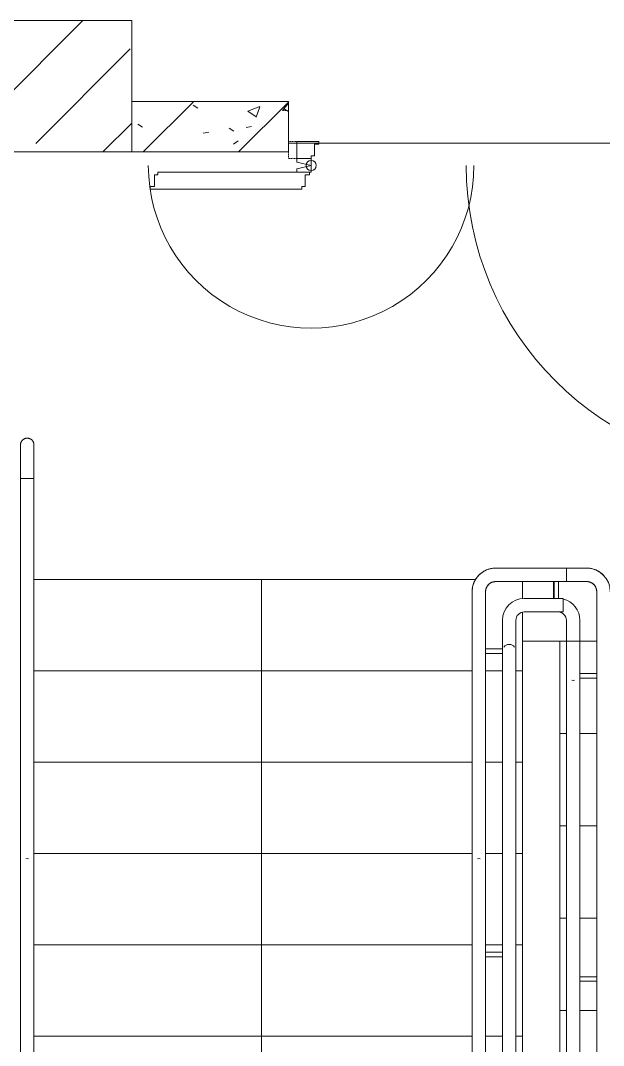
# Model space of a CAD drawing. Header units: millimetres. Extents: x -515342 to 330399, y -224905 to 507333.
# Drawn here: x -289180 to -287450, y 261823 to 264865 of the extents above; entities that cross this region are included whole.
import ezdxf

# ---------------------------------------------------------------- set-up
doc = ezdxf.new("R2010")
doc.units = ezdxf.units.MM
doc.linetypes.add('ASVP_Невидимые', pattern=[5, 3, -2])
doc.layers.get('0').update_dxf_attribs({"lineweight": 0})
for name, color, linetype, lineweight in [('Двери', 7, 'Continuous', 0), ('Лестницы', 7, 'Continuous', 0), ('Ограждение', 7, 'Continuous', 0), ('Перекрытие', 7, 'Continuous', 0), ('Стены внутренние', 7, 'Continuous', 0), ('Стены несущие', 7, 'Continuous', 0), ('Стены перегородки', 7, 'Continuous', 0), ('Стрелки вверх', 7, 'Continuous', 0)]:
    doc.layers.add(name, color=color, linetype=linetype, lineweight=lineweight)

# ---------------------------------------------------------------- blocks, each defined once
blk = doc.blocks.new('Дверь_Алюминиевая_Противопожарная__ТПТ75__2 полотна - АР_Дверь_ТПТ75_1450х2075_h__Средник_EI30_Пр-10663332-О_АР_П_3__6_750_План 3 этажа')
at = {"layer": 'Двери', "lineweight": 18}
for p, q in [((-1564.5, 178), (-1564.5, 186)), ((-710.5, 186), (-1564.5, 186)), ((-710.5, 178), (-710.5, 186)), ((710.5, 178), (710.5, 186)), ((710.5, 186), (1160.5, 186)), ((1160.5, 178), (1160.5, 186)), ((-1574.5, 178), (-1564.5, 178)), ((-1574.5, 178), (-1574.5, 143)), ((-710.5, 178), (-700.5, 178)), ((-700.5, 143), (-700.5, 178)), ((710.5, 178), (700.5, 178)), ((700.5, 143), (700.5, 178)), ((1147.5, 178), (1160.5, 178)), ((1147.5, 178), (1147.5, 143)), ((-1587.5, 135), (-1587.5, 143)), ((-1587.5, 143), (-1574.5, 143)), ((-687.5, 135), (-1587.5, 135)), ((-725.5, 135), (-725.5, 125)), ((-725.5, 125), (-682.5, 115)), ((-700.5, 143), (-687.5, 143)), ((-687.5, 143), (-687.5, 135)), ((-682.5, 135), (-687.5, 135)), ((-682.5, 115), (-682.5, 135)), ((682.5, 115), (682.5, 135)), ((682.5, 135), (687.5, 135)), ((725.5, 125), (682.5, 115)), ((700.5, 143), (687.5, 143)), ((687.5, 143), (687.5, 135)), ((687.5, 135), (1137.5, 135)), ((725.5, 135), (725.5, 125)), ((1137.5, 135), (1137.5, 143)), ((1137.5, 143), (1147.5, 143)), ((-682.5, 115), (-725, 105)), ((-725, 105), (-725, 95)), ((-725, 95), (-682.5, 95)), ((-725, 95), (-725, 44)), ((-682.5, 95), (-682.5, 115)), ((-682.5, 95), (-682.5, 87)), ((682.5, 115), (725, 105)), ((682.5, 95), (682.5, 115)), ((725, 95), (682.5, 95)), ((682.5, 95), (682.5, 87)), ((725, 105), (725, 95)), ((725, 95), (725, 44)), ((-672.5, 87), (-682.5, 87)), ((-672.5, 52), (-672.5, 87)), ((672.5, 87), (682.5, 87)), ((672.5, 52), (672.5, 87)), ((-725, 44), (-659.5, 44)), ((-672.5, 52), (-659.5, 52)), ((-659.5, 44), (-659.5, 52)), ((672.5, 52), (659.5, 52)), ((659.5, 44), (659.5, 52)), ((725, 44), (659.5, 44))]:
    blk.add_line(p, q, dxfattribs=at)
at = {"layer": 'Двери', "linetype": 'ASVP_Невидимые', "lineweight": 18}
for p, q in [((-750, 95), (-750, 75)), ((-725, 95), (-750, 95)), ((725, 95), (750, 95)), ((750, 95), (750, 75)), ((-750, 44), (-725, 44)), ((750, 44), (725, 44))]:
    blk.add_line(p, q, dxfattribs=at)
at = {"layer": 'Двери', "lineweight": 18}
for centre in [(-682.5, 115), (682.5, 115.2)]:
    blk.add_circle(centre, 15, dxfattribs=at)
for centre, radius, start in [((-682.5, 115), 905, 0), ((682.5, 115), 483.2, 360)]:
    blk.add_arc(centre, radius, start, 180, dxfattribs=at)
blk = doc.blocks.new('Ограждение - АР_Ограждение_Балясина_D40_900 для 1500-10049730-О_АР_П_3__6_750_План 3 этажа')
at = {"layer": 'Ограждение'}
for p, q in [((-20, 6.7), (-60, 6.7)), ((-60, -6.7), (-20, -6.7))]:
    blk.add_line(p, q, dxfattribs=at)
at = {"layer": 'Ограждение', "flags": 128}
for points in [[(-69.7, 6.7), (-68.6, 6.7), (-67.4, 6.7), (-66.3, 6.7), (-65.1, 6.7), (-63.9, 6.7), (-62.7, 6.7), (-61.5, 6.7), (-60.3, 6.7), (-60, 6.7)], [(-60, -6.7), (-61.2, -6.7), (-62.4, -6.7), (-63.6, -6.7), (-64.8, -6.7), (-66, -6.7), (-67.1, -6.7), (-68.3, -6.7), (-69.4, -6.7)]]:
    blk.add_lwpolyline(points, dxfattribs=at)
blk = doc.blocks.new('Ограждение - АР_Ограждение_Балясина_D40_900 для 1500-10050847-О_АР_П_3__6_750_План 3 этажа')
at = {"layer": 'Ограждение'}
for p, q in [((-20, 6.7), (-60, 6.7)), ((-60, -6.7), (-20, -6.7))]:
    blk.add_line(p, q, dxfattribs=at)
at = {"layer": 'Ограждение', "flags": 128}
for points in [[(-69.7, 6.7), (-68.6, 6.7), (-67.4, 6.7), (-66.3, 6.7), (-65.1, 6.7), (-63.9, 6.7), (-62.7, 6.7), (-61.5, 6.7), (-60.3, 6.7), (-60, 6.7)], [(-60, -6.7), (-61.2, -6.7), (-62.4, -6.7), (-63.6, -6.7), (-64.8, -6.7), (-66, -6.7), (-67.1, -6.7), (-68.3, -6.7), (-69.4, -6.7)]]:
    blk.add_lwpolyline(points, dxfattribs=at)
at = {"layer": 'Ограждение', "lineweight": 18}
blk.add_arc((0, 0), 20, 20.6663, 109.6354, dxfattribs=at)
blk = doc.blocks.new('Ограждение - АР_Ограждение_Балясина_D40_900 для 1500-10050849-О_АР_П_3__6_750_План 3 этажа')
at = {"layer": 'Ограждение'}
for p, q in [((-20, 6.7), (-60, 6.7)), ((-60, -6.7), (-20, -6.7))]:
    blk.add_line(p, q, dxfattribs=at)
at = {"layer": 'Ограждение', "flags": 128}
for points in [[(-69.7, 6.7), (-68.6, 6.7), (-67.4, 6.7), (-66.3, 6.7), (-65.1, 6.7), (-63.9, 6.7), (-62.7, 6.7), (-61.5, 6.7), (-60.3, 6.7), (-60, 6.7)], [(-60, -6.7), (-61.2, -6.7), (-62.4, -6.7), (-63.6, -6.7), (-64.8, -6.7), (-66, -6.7), (-67.1, -6.7), (-68.3, -6.7), (-69.4, -6.7)]]:
    blk.add_lwpolyline(points, dxfattribs=at)
blk = doc.blocks.new('Ограждение - АР_Ограждение_Балясина_D40_900 для 1500-10050851-О_АР_П_3__6_750_План 3 этажа')
at = {"layer": 'Ограждение'}
for p, q in [((-20, 6.7), (-60, 6.7)), ((-60, -6.7), (-20, -6.7))]:
    blk.add_line(p, q, dxfattribs=at)
at = {"layer": 'Ограждение', "flags": 128}
for points in [[(-69.7, 6.7), (-68.6, 6.7), (-67.4, 6.7), (-66.3, 6.7), (-65.1, 6.7), (-63.9, 6.7), (-62.7, 6.7), (-61.5, 6.7), (-60.3, 6.7), (-60, 6.7)], [(-60, -6.7), (-61.2, -6.7), (-62.4, -6.7), (-63.6, -6.7), (-64.8, -6.7), (-66, -6.7), (-67.1, -6.7), (-68.3, -6.7), (-69.4, -6.7)]]:
    blk.add_lwpolyline(points, dxfattribs=at)
at = {"layer": 'Ограждение', "lineweight": 18}
blk.add_arc((0, 0), 20, 217.2964, 322.7036, dxfattribs=at)
blk = doc.blocks.new('Ограждение - Ограждение-10018468-О_АР_П_3__6_750_План 3 этажа')
at = {"extrusion": (0, 0, -1), "zscale": -1}
for name, p, rotation in [('Ограждение - АР_Ограждение_Балясина_D40_900 для 1500-10049730-О_АР_П_3__6_750_План 3 этажа', (-87475, 4859.7), 270), ('Ограждение - АР_Ограждение_Балясина_D40_900 для 1500-10050851-О_АР_П_3__6_750_План 3 этажа', (-87335, 4723.1), 180), ('Ограждение - АР_Ограждение_Балясина_D40_900 для 1500-10050849-О_АР_П_3__6_750_План 3 этажа', (-87335, 3823.1), 180), ('Ограждение - АР_Ограждение_Балясина_D40_900 для 1500-10050847-О_АР_П_3__6_750_План 3 этажа', (-87335, 2923.1), 180)]:
    blk.add_blockref(name, p, dxfattribs=dict(at, rotation=rotation))
blk = doc.blocks.new('Тип верхнего поручня - Верхний поручень_Внутренний_-10018471-О_АР_П_3__6_750_План 3 этажа')
at = {"layer": 'Ограждение'}
for p, q in [((87450.4, 4879.7), (87380, 4879.7)), ((87495, 4879.7), (87450.4, 4879.7)), ((87495, 4839.7), (87495, 4879.7)), ((87450.4, 4839.7), (87380, 4839.7)), ((87495, 4839.7), (87450.4, 4839.7)), ((87315, 4814.7), (87315, 4754.8)), ((87355, 4814.7), (87355, 4754.8)), ((87315, 4754.8), (87315, 4734.9)), ((87355, 4754.8), (87355, 4734.9)), ((87315, 4734.9), (87315, 2899.3)), ((87355, 4734.9), (87355, 2917.9)), ((87315, 2899.3), (87355, 2917.9))]:
    blk.add_line(p, q, dxfattribs=at)
for radius in [65, 25]:
    blk.add_arc((87380, 4814.7), radius, 90, 180, dxfattribs=at)
blk = doc.blocks.new('Тип перил - Перила_Внутренний_-10018482-О_АР_П_3__6_750_План 3 этажа')
at = {"layer": 'Ограждение'}
for p, q in [((87475, 4969.7), (87295, 4969.7)), ((87505.1, 4969.7), (87475, 4969.7)), ((87295, 4929.7), (87475, 4929.7)), ((87475, 4929.7), (87505.1, 4929.7)), ((87505.1, 4952), (87505.1, 4947.3)), ((87225, 4899.7), (87225, 4831.3)), ((87265, 4831.3), (87265, 4899.7)), ((87225, 4800.4), (87225, 4062.5)), ((87265, 4062.5), (87265, 4800.4))]:
    blk.add_line(p, q, dxfattribs=at)
at = {"layer": 'Ограждение', "flags": 128}
for points in [[(87295, 4969.7), (87292.2, 4969.6), (87289.4, 4969.5), (87286.6, 4969.2), (87283.8, 4968.8), (87281.1, 4968.3), (87278.4, 4967.7), (87275.7, 4967), (87273, 4966.1), (87270.3, 4965.2), (87267.7, 4964.2), (87265.2, 4963), (87262.7, 4961.8), (87260.2, 4960.4), (87257.8, 4959), (87255.5, 4957.5), (87253.2, 4955.8), (87251, 4954.1), (87248.8, 4952.3), (87246.8, 4950.4), (87244.8, 4948.4), (87242.9, 4946.4), (87241, 4944.3), (87239.3, 4942.1), (87237.7, 4939.8), (87236.1, 4937.5), (87234.6, 4935.1), (87233.3, 4932.7), (87232, 4930.2), (87230.8, 4927.6), (87229.8, 4925), (87228.8, 4922.4), (87227.9, 4919.7), (87227.2, 4917.1), (87226.5, 4914.3), (87226, 4911.6), (87225.6, 4908.8), (87225.3, 4906), (87225.1, 4903.2), (87225, 4900.4), (87225, 4899.7)], [(87265, 4899.7), (87265, 4900.9), (87265.1, 4902.1), (87265.2, 4903.3), (87265.4, 4904.5), (87265.6, 4905.6), (87265.9, 4906.8), (87266.2, 4908), (87266.5, 4909.1), (87266.9, 4910.2), (87267.4, 4911.4), (87267.9, 4912.5), (87268.4, 4913.5), (87269, 4914.6), (87269.6, 4915.6), (87270.2, 4916.6), (87270.9, 4917.6), (87271.7, 4918.5), (87272.4, 4919.5), (87273.3, 4920.3), (87274.1, 4921.2), (87275, 4922), (87275.9, 4922.8), (87276.8, 4923.5), (87277.8, 4924.3), (87278.8, 4924.9), (87279.8, 4925.6), (87280.9, 4926.1), (87281.9, 4926.7), (87283, 4927.2), (87284.1, 4927.6), (87285.3, 4928.1), (87286.4, 4928.4), (87287.6, 4928.7), (87288.7, 4929), (87289.9, 4929.2), (87291.1, 4929.4), (87292.3, 4929.6), (87293.5, 4929.6), (87294.7, 4929.7), (87295, 4929.7)], [(87225, 4800.4), (87225, 4802.9), (87225, 4805.5), (87225, 4808.1), (87225, 4810.8), (87225, 4813.5), (87225, 4816.2), (87225, 4818.9), (87225, 4821.7), (87225, 4824.5), (87225, 4827.3), (87225, 4830.1), (87225, 4831.3)], [(87265, 4831.3), (87265, 4828.5), (87265, 4825.7), (87265, 4823), (87265, 4820.2), (87265, 4817.4), (87265, 4814.7), (87265, 4812), (87265, 4809.3), (87265, 4806.7), (87265, 4804.1), (87265, 4801.5), (87265, 4800.4)], [(87248.9, 4106.8), (87245, 4107.7), (87241.1, 4106.8)]]:
    blk.add_lwpolyline(points, dxfattribs=at)
blk = doc.blocks.new('Тип перил - Перила_Внутренний_-V80-О_АР_П_3__6_750_План 3 этажа')
at = {"layer": 'Ограждение'}
for p, q in [((87505.1, 4969.7), (87295, 4969.7)), ((87505.1, 4929.7), (87505.1, 4969.7)), ((87505.1, 4929.7), (87295, 4929.7)), ((87225, 4899.7), (87225, 4831.3)), ((87265, 4899.7), (87265, 4831.3)), ((87225, 4831.3), (87225, 4809.2)), ((87225, 4809.2), (87225, 2857.3)), ((87265, 4831.3), (87265, 4809.2)), ((87265, 4809.2), (87265, 2875.9)), ((87225, 2857.3), (87265, 2875.9))]:
    blk.add_line(p, q, dxfattribs=at)
for radius in [70, 30]:
    blk.add_arc((87295, 4899.7), radius, 90, 180, dxfattribs=at)
blk = doc.blocks.new('Ограждение - АР_Ограждение_Балясина_D40_900 для 1500-V81-О_АР_П_3__6_750_План 3 этажа')
at = {"layer": 'Ограждение'}
blk.add_line((-60, -6.7), (-20, -6.7), dxfattribs=at)
at = {"layer": 'Ограждение', "flags": 128}
blk.add_lwpolyline([(-60, -6.7), (-61.2, -6.7), (-62.4, -6.7), (-63.6, -6.7), (-64.8, -6.7), (-66, -6.7), (-67.1, -6.7), (-68.3, -6.7), (-69.4, -6.7)], dxfattribs=at)
blk = doc.blocks.new('Ограждение - АР_Ограждение_Балясина_D40_900 для 1500-10050862-О_АР_П_3__6_750_План 3 этажа')
at = {"layer": 'Ограждение'}
for p, q in [((-20, 6.7), (-60, 6.7)), ((-60, -6.7), (-20, -6.7))]:
    blk.add_line(p, q, dxfattribs=at)
at = {"layer": 'Ограждение', "flags": 128}
for points in [[(-69.7, 6.7), (-68.6, 6.7), (-67.4, 6.7), (-66.3, 6.7), (-65.1, 6.7), (-63.9, 6.7), (-62.7, 6.7), (-61.5, 6.7), (-60.3, 6.7), (-60, 6.7)], [(-60, -6.7), (-61.2, -6.7), (-62.4, -6.7), (-63.6, -6.7), (-64.8, -6.7), (-66, -6.7), (-67.1, -6.7), (-68.3, -6.7), (-69.4, -6.7)]]:
    blk.add_lwpolyline(points, dxfattribs=at)
blk = doc.blocks.new('Ограждение - АР_Ограждение_Балясина_D40_900 для 1500-10050864-О_АР_П_3__6_750_План 3 этажа')
at = {"layer": 'Ограждение'}
for p, q in [((-20, 6.7), (-60, 6.7)), ((-60, -6.7), (-20, -6.7))]:
    blk.add_line(p, q, dxfattribs=at)
at = {"layer": 'Ограждение', "flags": 128}
for points in [[(-69.7, 6.7), (-68.6, 6.7), (-67.4, 6.7), (-66.3, 6.7), (-65.1, 6.7), (-63.9, 6.7), (-62.7, 6.7), (-61.5, 6.7), (-60.3, 6.7), (-60, 6.7)], [(-60, -6.7), (-61.2, -6.7), (-62.4, -6.7), (-63.6, -6.7), (-64.8, -6.7), (-66, -6.7), (-67.1, -6.7), (-68.3, -6.7), (-69.4, -6.7)]]:
    blk.add_lwpolyline(points, dxfattribs=at)
blk = doc.blocks.new('Ограждение - Ограждение-10018536-О_АР_П_3__6_750_План 3 этажа')
for name, p, rotation in [('Ограждение - АР_Ограждение_Балясина_D40_900 для 1500-V81-О_АР_П_3__6_750_План 3 этажа', (87473.6, 4859.7), 270), ('Ограждение - АР_Ограждение_Балясина_D40_900 для 1500-10050864-О_АР_П_3__6_750_План 3 этажа', (87525, 4650), 180), ('Ограждение - АР_Ограждение_Балясина_D40_900 для 1500-10050862-О_АР_П_3__6_750_План 3 этажа', (87525, 3750), 180)]:
    blk.add_blockref(name, p, dxfattribs=dict(rotation=rotation))
blk = doc.blocks.new('Тип верхнего поручня - Верхний поручень_Внутренний_-10018539-О_АР_П_3__6_750_План 3 этажа')
at = {"layer": 'Ограждение'}
for p, q in [((87505, 4681), (87505, 1758.9)), ((87545, 1758.9), (87545, 4681)), ((87505, 1729.7), (87505, 1710.3)), ((87527.3, 1710.3), (87522.7, 1710.3)), ((87545, 1710.3), (87545, 1729.7))]:
    blk.add_line(p, q, dxfattribs=at)
at = {"layer": 'Ограждение', "flags": 128}
for points in [[(87521.1, 4637.3), (87525, 4636.5), (87528.9, 4637.3)], [(87505, 1729.7), (87505, 1732.3), (87505, 1734.9), (87505, 1737.5), (87505, 1740), (87505, 1742.6), (87505, 1745.1), (87505, 1747.7), (87505, 1750.1), (87505, 1752.6), (87505, 1755), (87505, 1757.4), (87505, 1758.9)], [(87545, 1758.9), (87545, 1756.5), (87545, 1754.2), (87545, 1751.7), (87545, 1749.3), (87545, 1746.8), (87545, 1744.3), (87545, 1741.7), (87545, 1739.1), (87545, 1736.6), (87545, 1734), (87545, 1731.4), (87545, 1729.7)]]:
    blk.add_lwpolyline(points, dxfattribs=at)
blk = doc.blocks.new('Тип верхнего поручня - Верхний поручень_Внутренний_-V82-О_АР_П_3__6_750_План 3 этажа')
at = {"layer": 'Ограждение'}
for p, q in [((87505, 4763.7), (87505, 4814.7)), ((87545, 4763.7), (87545, 4814.7)), ((87505, 4743.5), (87505, 4763.7)), ((87545, 4743.5), (87545, 4763.7)), ((87505, 1749.9), (87505, 4743.5)), ((87545, 1749.9), (87545, 4743.5))]:
    blk.add_line(p, q, dxfattribs=at)
for radius, start, end in [(65, 360, 76.1538), (25, 0, 90)]:
    blk.add_arc((87480, 4814.7), radius, start, end, dxfattribs=at)
blk = doc.blocks.new('Тип перил - Перила_Внутренний_-10018549-О_АР_П_3__6_750_План 3 этажа')
at = {"layer": 'Ограждение'}
for p, q in [((87565, 4969.7), (87505.1, 4969.7)), ((87505.1, 4929.7), (87565, 4929.7)), ((87595, 4899.7), (87595, 4764.9)), ((87595, 4751.4), (87595, 1760))]:
    blk.add_line(p, q, dxfattribs=at)
at = {"layer": 'Ограждение', "flags": 128}
for points in [[(87615.7, 4947.9), (87613.8, 4949.9), (87611.7, 4951.8), (87609.6, 4953.6), (87607.4, 4955.4), (87605.1, 4957), (87602.8, 4958.6), (87600.4, 4960), (87598, 4961.4), (87595.5, 4962.7), (87593, 4963.9), (87590.4, 4964.9), (87587.7, 4965.9), (87585.1, 4966.7), (87582.4, 4967.5), (87579.6, 4968.1), (87576.9, 4968.7), (87574.1, 4969.1), (87571.3, 4969.4), (87568.6, 4969.6), (87565.8, 4969.7), (87565, 4969.7)], [(87565, 4929.7), (87566.2, 4929.7), (87567.4, 4929.6), (87568.6, 4929.5), (87569.8, 4929.3), (87571, 4929.1), (87572.1, 4928.8), (87573.3, 4928.5), (87574.4, 4928.2), (87575.6, 4927.8), (87576.7, 4927.3), (87577.8, 4926.8), (87578.9, 4926.3), (87579.9, 4925.7), (87580.9, 4925.1), (87581.9, 4924.4), (87582.9, 4923.7), (87583.9, 4923), (87584.8, 4922.2), (87585.7, 4921.4), (87586.5, 4920.6), (87587.3, 4919.7), (87588.1, 4918.8), (87588.9, 4917.9), (87589.6, 4916.9), (87590.2, 4915.9), (87590.9, 4914.9), (87591.5, 4913.8), (87592, 4912.7), (87592.5, 4911.7), (87593, 4910.5), (87593.4, 4909.4), (87593.7, 4908.3), (87594.1, 4907.1), (87594.3, 4906), (87594.6, 4904.8), (87594.7, 4903.6), (87594.9, 4902.4), (87595, 4901.2), (87595, 4900), (87595, 4899.7)], [(87595, 4764.9), (87595, 4763.7), (87595, 4762.5), (87595, 4761.3), (87595, 4760.1), (87595, 4758.9), (87595, 4757.7), (87595, 4756.6), (87595, 4755.4), (87595, 4754.3), (87595, 4753.2), (87595, 4752.1), (87595, 4751.4)]]:
    blk.add_lwpolyline(points, dxfattribs=at)
blk = doc.blocks.new('Тип перил - Перила_Внутренний_-V83-О_АР_П_3__6_750_План 3 этажа')
at = {"layer": 'Ограждение'}
for p, q in [((87565, 4969.7), (87505.1, 4969.7)), ((87565, 4929.7), (87505.1, 4929.7)), ((87595, 4764.9), (87595, 4899.7)), ((87595, 4742.4), (87595, 4764.9)), ((87595, 1751), (87595, 4742.4))]:
    blk.add_line(p, q, dxfattribs=at)
for radius in [70, 30]:
    blk.add_arc((87565, 4899.7), radius, 0, 90, dxfattribs=at)
blk = doc.blocks.new('Тип перил - Перила_Внутренний_-10018586-О_АР_П_3__6_750_План 3 этажа')
at = {"layer": 'Ограждение'}
for p, q in [((85885, 5235.5), (85885, 4947.1)), ((85902.7, 5235.5), (85907.3, 5235.5)), ((85925, 4947.1), (85925, 5235.5)), ((85885, 4916.1), (85885, 4062.5)), ((85925, 4062.5), (85925, 4916.1))]:
    blk.add_line(p, q, dxfattribs=at)
at = {"layer": 'Ограждение', "flags": 128}
for points in [[(85885, 4916.1), (85885, 4918.7), (85885, 4921.3), (85885, 4923.9), (85885, 4926.5), (85885, 4929.2), (85885, 4932), (85885, 4934.7), (85885, 4937.5), (85885, 4940.2), (85885, 4943), (85885, 4945.8), (85885, 4947.1)], [(85925, 4947.1), (85925, 4944.3), (85925, 4941.5), (85925, 4938.7), (85925, 4936), (85925, 4933.2), (85925, 4930.5), (85925, 4927.8), (85925, 4925.1), (85925, 4922.5), (85925, 4919.9), (85925, 4917.3), (85925, 4916.1)], [(85908.9, 4106.8), (85905, 4107.7), (85901.1, 4106.8)]]:
    blk.add_lwpolyline(points, dxfattribs=at)
blk = doc.blocks.new('Тип перил - АР_Ограждение_Ограничение_Дуга D40_расстояние между поручнями 200-140673-О_АР_П_3__6_750_План 3 этажа')
at = {"layer": 'Ограждение'}
for p, q in [((0, 0), (0, 2.3)), ((0, -2.3), (0, 0))]:
    blk.add_line(p, q, dxfattribs=at)
at = {"layer": 'Ограждение', "flags": 128}
for points in [[(0, 20), (4, 20), (8, 20), (12, 20), (15.9, 20), (19.9, 20), (23.8, 20), (27.6, 20), (31.5, 20), (35.2, 20), (38.9, 20), (42.6, 20), (46.2, 20), (49.7, 20), (53.1, 20), (56.5, 20), (59.7, 20), (62.9, 20), (65.9, 20), (68.9, 20), (71.7, 20), (74.5, 20), (77.1, 20), (79.6, 20), (81.9, 20), (84.1, 20), (86.2, 20), (88.2, 20), (90, 20), (91.7, 20), (93.2, 20), (94.6, 20), (95.8, 20), (96.9, 20), (97.8, 20), (98.5, 20), (99.1, 20), (99.6, 20), (99.9, 20), (100, 20), (100, 20)], [(100, 20), (99.9, 20), (99.7, 20), (99.3, 20), (98.7, 20), (98, 20), (97.1, 20), (96.1, 20), (94.9, 20), (93.6, 20), (92.1, 20), (90.5, 20), (88.7, 20), (86.8, 20), (84.7, 20), (82.5, 20), (80.2, 20), (77.8, 20), (75.2, 20), (72.5, 20), (69.7, 20), (66.7, 20), (63.7, 20), (60.6, 20), (57.4, 20), (54, 20), (50.6, 20), (47.1, 20), (43.6, 20), (39.9, 20), (36.2, 20), (32.5, 20), (28.7, 20), (24.8, 20), (20.9, 20), (17, 20), (13, 20), (9.1, 20), (5.1, 20), (1.1, 20), (0, 20)], [(100, 20), (100.8, 20), (101.6, 19.9), (102.4, 19.9), (103.2, 19.7), (104, 19.6), (104.8, 19.4), (105.5, 19.2), (106.3, 19), (107, 18.7), (107.8, 18.4), (108.5, 18.1), (109.2, 17.7), (109.9, 17.4), (110.6, 16.9), (111.3, 16.5), (111.9, 16), (112.6, 15.6), (113.2, 15), (113.8, 14.5), (114.3, 13.9), (114.9, 13.3), (115.4, 12.7), (115.9, 12.1), (116.4, 11.5), (116.8, 10.8), (117.2, 10.1), (117.6, 9.4), (118, 8.7), (118.3, 8), (118.6, 7.2), (118.9, 6.5), (119.2, 5.7), (119.4, 5), (119.6, 4.2), (119.7, 3.4), (119.8, 2.6), (119.9, 1.8), (120, 1), (120, 0.2), (120, 0)], [(0, -20), (4, -20), (8, -20), (12, -20), (15.9, -20), (19.9, -20), (23.8, -20), (27.6, -20), (31.5, -20), (35.2, -20), (38.9, -20), (42.6, -20), (46.2, -20), (49.7, -20), (53.1, -20), (56.5, -20), (59.7, -20), (62.9, -20), (65.9, -20), (68.9, -20), (71.7, -20), (74.5, -20), (77.1, -20), (79.6, -20), (81.9, -20), (84.1, -20), (86.2, -20), (88.2, -20), (90, -20), (91.7, -20), (93.2, -20), (94.6, -20), (95.8, -20), (96.9, -20), (97.8, -20), (98.5, -20), (99.1, -20), (99.6, -20), (99.9, -20), (100, -20), (100, -20)], [(100, -20), (99.9, -20), (99.7, -20), (99.3, -20), (98.7, -20), (98, -20), (97.1, -20), (96.1, -20), (94.9, -20), (93.6, -20), (92.1, -20), (90.5, -20), (88.7, -20), (86.8, -20), (84.7, -20), (82.5, -20), (80.2, -20), (77.8, -20), (75.2, -20), (72.5, -20), (69.7, -20), (66.7, -20), (63.7, -20), (60.6, -20), (57.4, -20), (54, -20), (50.6, -20), (47.1, -20), (43.6, -20), (39.9, -20), (36.2, -20), (32.5, -20), (28.7, -20), (24.8, -20), (20.9, -20), (17, -20), (13, -20), (9.1, -20), (5.1, -20), (1.1, -20), (0, -20)], [(120, 0), (120, -0.8), (119.9, -1.6), (119.9, -2.4), (119.7, -3.2), (119.6, -4), (119.4, -4.8), (119.2, -5.5), (119, -6.3), (118.7, -7), (118.4, -7.8), (118.1, -8.5), (117.7, -9.2), (117.4, -9.9), (116.9, -10.6), (116.5, -11.3), (116, -11.9), (115.6, -12.6), (115, -13.2), (114.5, -13.8), (113.9, -14.3), (113.3, -14.9), (112.7, -15.4), (112.1, -15.9), (111.5, -16.4), (110.8, -16.8), (110.1, -17.2), (109.4, -17.6), (108.7, -18), (108, -18.3), (107.2, -18.6), (106.5, -18.9), (105.7, -19.2), (105, -19.4), (104.2, -19.6), (103.4, -19.7), (102.6, -19.8), (101.8, -19.9), (101, -20), (100.2, -20), (100, -20)]]:
    blk.add_lwpolyline(points, dxfattribs=at)
blk = doc.blocks.new('Тип перил - Перила_Внутренний_-V84-О_АР_П_3__6_750_План 3 этажа')
at = {"layer": 'Ограждение'}
for p, q in [((85925, 5235.5), (85885, 5235.5)), ((85885, 5235.5), (85885, 4947.1)), ((85925, 5235.5), (85925, 4947.1)), ((85885, 4947.1), (85885, 4925)), ((85925, 4947.1), (85925, 4925)), ((85885, 4925), (85885, 2232.4)), ((85925, 4925), (85925, 2251.1)), ((85885, 2232.4), (85925, 2251.1))]:
    blk.add_line(p, q, dxfattribs=at)

msp = doc.modelspace()

# ---------------------------------------------------------------- hatches: boundary and pattern name
at = {"layer": 'Стены внутренние'}
h = msp.add_hatch(dxfattribs=at)
h.set_pattern_fill('FP_1', color=256, style=0, pattern_type=2)
h.set_pattern_definition([(45, (-375064.64, 258270.4), (-224.5064, 224.5064), []), (45, (-374840.13, 258270.4), (-224.5064, 224.5064), [396.875, -79.375, 3.353, -76.022])])
h.paths.add_polyline_path([(-288849.6354, 264475.4137), (-288849.6354, 264865.4137), (-289529.6354, 264865.4137), (-289529.6354, 264475.4137), (-289177.7233, 264475.4137)])
h = msp.add_hatch(dxfattribs=at)
h.set_pattern_fill('FP_2', color=256, style=0, pattern_type=2)
h.set_pattern_definition([(45, (-375064.64, 258270.41), (-141.42136, 141.42136), [])])
h.paths.add_polyline_path([(-286884.6354, 264475.4137), (-286419.6354, 264475.4137), (-286419.6354, 264625.4137), (-286884.6354, 264625.4137)])
h.paths.add_polyline_path([(-288384.6354, 264475.4137), (-288384.6354, 264625.4137), (-288849.6354, 264625.4137), (-288849.6354, 264475.4137), (-288666.8249, 264475.4137)])
h = msp.add_hatch(dxfattribs=at)
h.set_pattern_fill('FP_3', color=256, style=0, pattern_type=2)
h.set_pattern_definition([(50, (-375064.64, 258270.4), (364.3679, -31.8783), [38.1, -419.1]), (355, (-375064.64, 258270.4), (-70.4859, 382.1133), [30.48, -335.28]), (100.451, (-375034.27, 258267.76), (293.885, 350.2334), [32.38, -356.18]), (46.184, (-375064.64, 258372), (542.1585, -84.0858), [57.15, -628.65]), (96.636, (-375019.46, 258365), (474.805, 494.8554), [48.57, -534.27]), (351.184, (-375064.64, 258372), (474.8102, 494.85), [45.72, -502.92]), (21, (-375013.84, 258346.6), (303.2285, -204.5305), [38.1, -419.1]), (326, (-375013.84, 258346.6), (123.6039, 368.376), [30.48, -335.28]), (71.451, (-374988.57, 258329.57), (426.8341, 163.8427), [32.38, -356.18]), (37.5, (-375064.64, 258270.41), (6.17665, 169.11015), [16.764, -314.452, 16.764, -323.596, -336.55]), (37.5, (-375064.64, 258270.41), (6.17665, 169.11015), [-671.576, 16.764, -319.786]), (7.5, (-375064.64, 258270.41), (133.63888, 200.3615), [16.764, -177.292, 16.764, -306.832, -128.27]), (7.5, (-375064.64, 258270.41), (133.63888, 200.3615), [-517.652, 16.764, -111.506]), (327.5, (-375177.92, 258270.41), (271.18182, -11.45836), [16.764, -110.236, 16.764, -379.476, -525.78]), (327.5, (-375177.92, 258270.41), (271.18182, -11.45836), [-523.24, 16.764, -509.016]), (317.5, (-375228.72, 258270.41), (296.2585, 50.85285), [16.764, -148.336, 16.764, -246.38, -373.38]), (317.5, (-375228.72, 258270.41), (296.2585, 50.85285), [-428.244, 16.764, -356.616])])
h.paths.add_polyline_path([(-286884.6354, 264475.4137), (-286419.6354, 264475.4137), (-286419.6354, 264625.4137), (-286884.6354, 264625.4137)])
h.paths.add_polyline_path([(-288384.6354, 264475.4137), (-288384.6354, 264625.4137), (-288849.6354, 264625.4137), (-288849.6354, 264475.4137), (-288666.8249, 264475.4137)])

# ---------------------------------------------------------------- linework, layer by layer
at = {"layer": 'Лестницы'}
for p, q in [((-287828.6899, 263205.8675), (-289139.6354, 263205.8675)), ((-287828.6899, 263205.8675), (-289139.6354, 263205.8675)), ((-287689.6354, 263200.092), (-287689.6354, 263149.0974)), ((-287689.6354, 263108.7523), (-287689.6354, 262934.8675)), ((-287689.6224, 263023.405), (-287579.6354, 263023.405)), ((-287579.6354, 263023.405), (-287469.2563, 263023.405)), ((-287579.6354, 262749.405), (-287579.6354, 263023.405)), ((-287579.6354, 263023.405), (-287469.2563, 263023.405)), ((-287839.6354, 262934.8675), (-289139.6354, 262934.8675)), ((-287839.6354, 262934.8675), (-289139.6354, 262934.8675)), ((-287749.6354, 262934.8675), (-287799.6354, 262934.8675)), ((-287749.6354, 262934.8675), (-287799.6354, 262934.8675)), ((-287689.6354, 262934.8675), (-287709.6354, 262934.8675)), ((-287689.6354, 262934.8675), (-287709.6354, 262934.8675)), ((-287689.6354, 262934.8675), (-287689.6354, 262663.8675)), ((-287579.6354, 262475.405), (-287579.6354, 262749.405)), ((-287579.6354, 262749.405), (-287559.6354, 262749.405)), ((-287579.6354, 262749.405), (-287559.6354, 262749.405)), ((-287519.6354, 262749.405), (-287469.6354, 262749.405)), ((-287519.6354, 262749.405), (-287469.6354, 262749.405)), ((-287839.6354, 262663.8675), (-289139.6354, 262663.8675)), ((-287839.6354, 262663.8675), (-289139.6354, 262663.8675)), ((-287749.6354, 262663.8675), (-287799.6354, 262663.8675)), ((-287749.6354, 262663.8675), (-287799.6354, 262663.8675)), ((-287689.6354, 262663.8675), (-287709.6354, 262663.8675)), ((-287689.6354, 262663.8675), (-287709.6354, 262663.8675)), ((-287689.6354, 262663.8675), (-287689.6354, 262392.8675)), ((-287579.6354, 262201.405), (-287579.6354, 262475.405)), ((-287579.6354, 262475.405), (-287559.6354, 262475.405)), ((-287579.6354, 262475.405), (-287559.6354, 262475.405)), ((-287519.6354, 262475.405), (-287469.6354, 262475.405)), ((-287519.6354, 262475.405), (-287469.6354, 262475.405)), ((-287839.6354, 262392.8675), (-289139.6354, 262392.8675)), ((-287839.6354, 262392.8675), (-289139.6354, 262392.8675)), ((-287749.6354, 262392.8675), (-287799.6354, 262392.8675)), ((-287749.6354, 262392.8675), (-287799.6354, 262392.8675)), ((-287689.6354, 262392.8675), (-287709.6354, 262392.8675)), ((-287689.6354, 262392.8675), (-287709.6354, 262392.8675)), ((-287689.6354, 262392.8675), (-287689.6354, 262121.8675)), ((-287579.6354, 261927.405), (-287579.6354, 262201.405)), ((-287579.6354, 262201.405), (-287559.6354, 262201.405)), ((-287579.6354, 262201.405), (-287559.6354, 262201.405)), ((-287519.6354, 262201.405), (-287469.6354, 262201.405)), ((-287519.6354, 262201.405), (-287469.6354, 262201.405)), ((-287839.6354, 262121.8675), (-289139.6354, 262121.8675)), ((-287839.6354, 262121.8675), (-289139.6354, 262121.8675)), ((-287749.6354, 262121.8675), (-287799.6354, 262121.8675)), ((-287749.6354, 262121.8675), (-287799.6354, 262121.8675)), ((-287689.6354, 262121.8675), (-287709.6354, 262121.8675)), ((-287689.6354, 262121.8675), (-287709.6354, 262121.8675)), ((-287689.6354, 262121.8675), (-287689.6354, 261850.8675)), ((-287579.6354, 261653.405), (-287579.6354, 261927.405)), ((-287579.6354, 261927.405), (-287559.6354, 261927.405)), ((-287579.6354, 261927.405), (-287559.6354, 261927.405)), ((-287519.6354, 261927.405), (-287469.6354, 261927.405)), ((-287519.6354, 261927.405), (-287469.6354, 261927.405)), ((-287839.6354, 261850.8675), (-289139.6354, 261850.8675)), ((-287839.6354, 261850.8675), (-289139.6354, 261850.8675)), ((-287749.6354, 261850.8675), (-287799.6354, 261850.8675)), ((-287749.6354, 261850.8675), (-287799.6354, 261850.8675)), ((-287689.6354, 261850.8675), (-287709.6354, 261850.8675)), ((-287689.6354, 261850.8675), (-287709.6354, 261850.8675)), ((-287689.6354, 261850.8675), (-287689.6354, 261579.8675))]:
    msp.add_line(p, q, dxfattribs=at)
at = {"layer": 'Перекрытие'}
msp.add_line((-288384.6354, 264500.9137), (-286884.6354, 264500.9137), dxfattribs=at)
at = {"layer": 'Стены несущие'}
for p, q in [((-288849.6354, 264865.4137), (-289479.6354, 264865.4137)), ((-288849.6354, 264625.4137), (-288849.6354, 264865.4137)), ((-289239.6354, 264475.4137), (-288849.6354, 264475.4137))]:
    msp.add_line(p, q, dxfattribs=at)
at = {"layer": 'Стены перегородки'}
for p, q in [((-288384.6354, 264625.4137), (-288849.6354, 264625.4137)), ((-288849.6354, 264625.4137), (-288849.6354, 264475.4137)), ((-288384.6354, 264475.4137), (-288384.6354, 264625.4137)), ((-288849.6354, 264475.4137), (-288384.6354, 264475.4137))]:
    msp.add_line(p, q, dxfattribs=at)
at = {"layer": 'Стрелки вверх'}
for p, q in [((-288464.6354, 263205.8675), (-288464.6354, 262934.8675)), ((-288464.6354, 262934.8675), (-288464.6354, 262663.8675)), ((-288464.6354, 262663.8675), (-288464.6354, 262392.8675)), ((-288464.6354, 262392.8675), (-288464.6354, 262121.8675)), ((-288464.6354, 262121.8675), (-288464.6354, 261850.8675)), ((-288464.6354, 261850.8675), (-288464.6354, 261579.8675))]:
    msp.add_line(p, q, dxfattribs=at)

# ---------------------------------------------------------------- block references
at = {"layer": 'Двери', "rotation": 180}
msp.add_blockref('Дверь_Алюминиевая_Противопожарная__ТПТ75__2 полотна - АР_Дверь_ТПТ75_1450х2075_h__Средник_EI30_Пр-10663332-О_АР_П_3__6_750_План 3 этажа', (-287634.6354, 264550.4137), dxfattribs=at)
at = {"layer": 'Ограждение', "rotation": 90}
msp.add_blockref('Тип перил - АР_Ограждение_Ограничение_Дуга D40_расстояние между поручнями 200-140673-О_АР_П_3__6_750_План 3 этажа', (-289159.6354, 263505.8675), dxfattribs=at)
at = {"layer": 'Ограждение'}
for name in ['Тип перил - Перила_Внутренний_-10018586-О_АР_П_3__6_750_План 3 этажа', 'Тип перил - Перила_Внутренний_-V84-О_АР_П_3__6_750_План 3 этажа', 'Тип перил - Перила_Внутренний_-10018482-О_АР_П_3__6_750_План 3 этажа', 'Тип перил - Перила_Внутренний_-V80-О_АР_П_3__6_750_План 3 этажа', 'Тип перил - Перила_Внутренний_-10018549-О_АР_П_3__6_750_План 3 этажа', 'Тип перил - Перила_Внутренний_-V83-О_АР_П_3__6_750_План 3 этажа', 'Ограждение - Ограждение-10018468-О_АР_П_3__6_750_План 3 этажа', 'Ограждение - Ограждение-10018536-О_АР_П_3__6_750_План 3 этажа', 'Тип верхнего поручня - Верхний поручень_Внутренний_-10018471-О_АР_П_3__6_750_План 3 этажа', 'Тип верхнего поручня - Верхний поручень_Внутренний_-V82-О_АР_П_3__6_750_План 3 этажа', 'Тип верхнего поручня - Верхний поручень_Внутренний_-10018539-О_АР_П_3__6_750_План 3 этажа']:
    msp.add_blockref(name, (-375064.6354, 258270.4137), dxfattribs=at)

doc.saveas('drawing.dxf')
